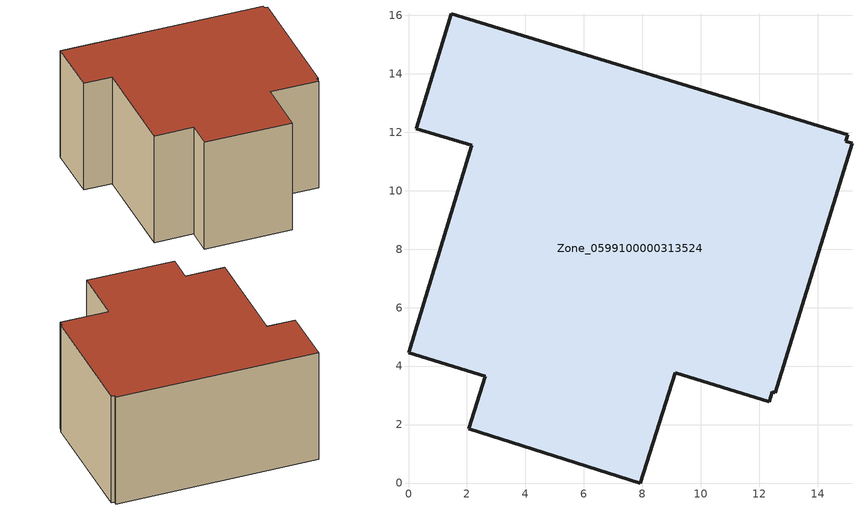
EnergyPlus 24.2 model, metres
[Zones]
Zone_0599100000313524
 floor ground (C_G): 12.55,3.08 12.44,3.11 12.34,2.79 9.12,3.77 7.93,0 2.06,1.85 2.63,3.66 0,4.46 2.17,11.55 0.27,12.12 1.46,16.05 15.03,11.91 14.96,11.69 15.17,11.62 z0
 wall outside (C_F): 7.93,0 9.12,3.77 12.34,2.79 12.44,3.11 12.55,3.08 15.17,11.62 14.96,11.69 15.03,11.91 1.46,16.05 0.27,12.12 2.17,11.55 0,4.46 2.63,3.66 2.06,1.85 7.93,0 z0:8.33
 roof outside (C_R): 12.44,3.11 12.55,3.08 15.17,11.62 14.96,11.69 15.03,11.91 1.46,16.05 0.27,12.12 2.17,11.55 0,4.46 2.63,3.66 2.06,1.85 7.93,0 9.12,3.77 12.34,2.79 z8.33
[BUILDING]
Pand.0599100000313524: North Axis=0; Terrain=City; Loads Convergence Tolerance Value=0.04; Temperature Convergence Tolerance Value=0.4; Solar Distribution=FullExterior; Maximum Number of Warmup Days=25; Minimum Number of Warmup Days=1
[Site:Location]
Rotterdam.The.Hague.AP_ZH_NLD Design_Conditions: Latitude=51.96; Longitude=4.45; Time Zone=1; Elevation=-4.5
[SITE:GROUNDTEMPERATURE:BUILDINGSURFACE]
18, 18, 18, 18, 18, 18, 18, 18, 18, 18, 18, 18
[MATERIAL] Thermal Absorptance=0.9; Solar Absorptance=0.7; Visible Absorptance=0.7
Name | Roughness | Thickness | Conductivity | Density | Specific Heat
G.D.1992-2005 | MediumSmooth | 0.15 | 0.06 | 540 | 1210
F.D.1992-2005 | Rough | 0.3 | 0.12 | 1920 | 840
R.D.1992-2005 | MediumRough | 0.2 | 0.08 | 1500 | 1000
[CONSTRUCTION]
C_G: G.D.1992-2005
C_F: F.D.1992-2005
C_R: R.D.1992-2005
[ZONE]
Zone_0599100000313524: Type=1; Multiplier=1; Ceiling Height=Autocalculate; Volume=Autocalculate; Floor Area=autocalculate; Part of Total Floor Area=Yes
[ZONEINFILTRATION:DESIGNFLOWRATE]
Infil_Zone_0599100000313524: Zone or ZoneList or Space or SpaceList=Zone_0599100000313524; Schedule=AlwaysOn; Design Flow Rate Calculation Method=Flow/Area; Flow Rate per Floor Area=0.0021; Constant Term Coefficient=1; Temperature Term Coefficient=0; Velocity Term Coefficient=0; Velocity Squared Term Coefficient=0
[HVACTEMPLATE:ZONE:IDEALLOADSAIRSYSTEM]
Zone_0599100000313524: Maximum Heating Supply Air Temperature=50; Minimum Cooling Supply Air Temperature=13; Maximum Heating Supply Air Humidity Ratio=0.0156; Minimum Cooling Supply Air Humidity Ratio=0.0077; Heating Limit=NoLimit; Cooling Limit=NoLimit; Dehumidification Control Type=ConstantSensibleHeatRatio; Cooling Sensible Heat Ratio=0.7; Dehumidification Setpoint=60; Humidification Control Type=None; Humidification Setpoint=30; Outdoor Air Method=None; Outdoor Air Flow Rate per Person=0.00944; Outdoor Air Flow Rate per Zone Floor Area=0; Outdoor Air Flow Rate per Zone=0; Demand Controlled Ventilation Type=None; Outdoor Air Economizer Type=NoEconomizer; Heat Recovery Type=None; Sensible Heat Recovery Effectiveness=0.7; Latent Heat Recovery Effectiveness=0.65
[ZONECONTROL:THERMOSTAT]
ThermostatControl_Zone_0599100000313524: Zone or ZoneList=Zone_0599100000313524; Control Type Schedule=DualSetpointControlType; Control 1=Thermostat_Zone_0599100000313524; Temperature Difference Between Cutout And Setpoint=0
[THERMOSTATSETPOINT:DUALSETPOINT]
Thermostat_Zone_0599100000313524: Heating Setpoint Temperature Schedule=HeatingSetpoint_Zone_0599100000313524; Cooling Setpoint Temperature Schedule=CoolingSetpoint_Zone_0599100000313524
[SCHEDULE:COMPACT]
HeatingSetpoint_Zone_0599100000313524: Through: 12/31, For: AllDays, Until: 24:00, 21
CoolingSetpoint_Zone_0599100000313524: Through: 12/31, For: AllDays, Until: 24:00, 24
DualSetpointControlType: Through: 12/31, For: AllDays, Until: 24:00, 4
AlwaysOn: Through: 12/31, For: AllDays, Until: 24:00, 1
